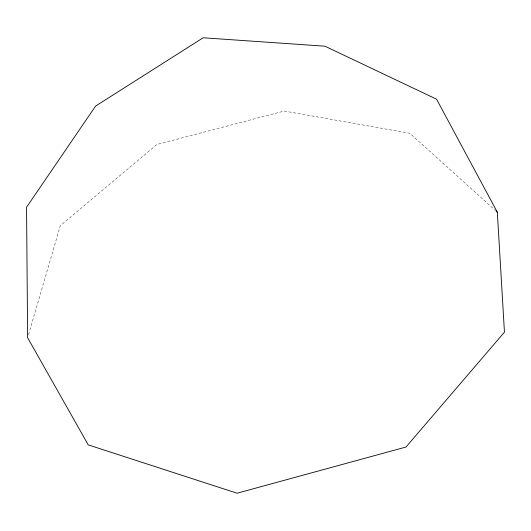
<?xml version="1.0" encoding="UTF-8"?>
<svg xmlns="http://www.w3.org/2000/svg" width="531" height="531" viewBox="0 0 531 531"><rect width="100%" height="100%" fill="white"/><g stroke="black" fill="none" stroke-linecap="round" stroke-linejoin="round"><path stroke-width="0.4" stroke-dasharray="2.65 1.99" d="M28.555 334.557L60.295 225.688L157.017 144.452L284.231 111.032L409.846 133.294L495.463 210.522"/><path stroke-width="0.8" d="M496.08 211.079L497.315 212.188L504.45 332.154L406.016 447.029L237.091 493.219L88.239 444.885L27.625 337.729L26.55 207.256L95.567 106.1L203.161 37.781L324.959 46.197L436.575 99.204L497.315 212.188"/></g></svg>
